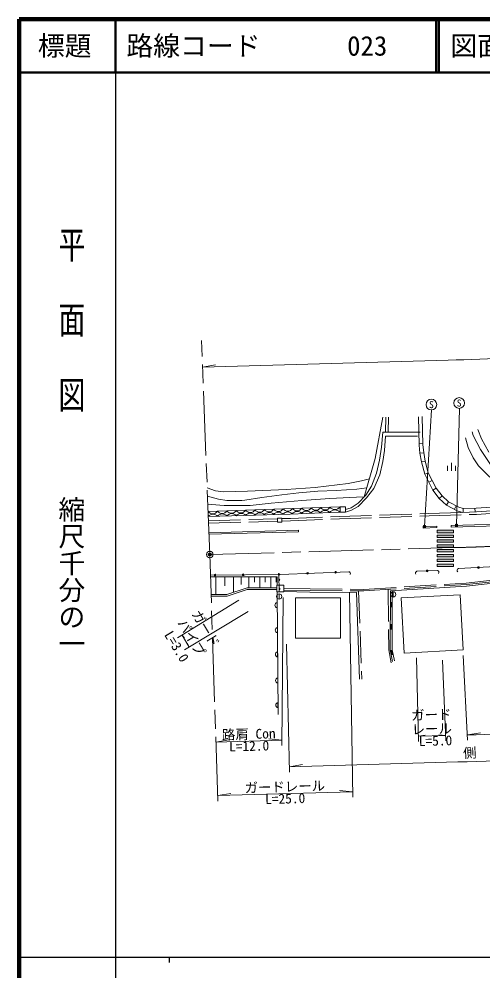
# Model space of a CAD drawing. Units: millimetres, scale not verified. Extents: x 40000 to 680000, y 20000 to 380000.
# Drawn here: x 40000 to 126452, y 202409 to 380000 of the extents above; entities that cross this region are included whole.
import ezdxf
from ezdxf.enums import TextEntityAlignment as Align

# ---------------------------------------------------------------- set-up
doc = ezdxf.new("R2010")
doc.units = ezdxf.units.MM
doc.header["$LTSCALE"] = 1000
doc.header["$PDMODE"] = 32
doc.header["$PDSIZE"] = 500
doc.linetypes.add('CHAIN', pattern=[18.5, 12, -1.5, 3.5, -1.5])
doc.linetypes.add('DASHED', pattern=[7.5, 6, -1.5])
for name, color, linetype, lineweight in [('M-BGD', 7, 'Continuous', 13), ('M-BMK', 2, 'CHAIN', 13), ('M-BMK-SRVR', 3, 'Continuous', 13), ('M-STR-HTXT', 7, 'Continuous', 13), ('M-STR-STRC', 7, 'Continuous', 13), ('M-TTL', 2, 'Continuous', 140), ('M-TTL-BAND', 7, 'Continuous', 25), ('M-TTL-LINE', 7, 'Continuous', 50)]:
    doc.layers.add(name, color=color, linetype=linetype, lineweight=lineweight)
doc.layers.add('M-OTRS', color=6, linetype='Continuous')
doc.layers.add('M-TTL-TXT', color=7, linetype='Continuous')
doc.styles.add('@ＭＳ ゴシック', font='')
doc.styles.add('ＭＳ ゴシック', font='')
doc.styles.get('@ＭＳ ゴシック').set_extended_font_data('@MS Gothic')
doc.styles.get('ＭＳ ゴシック').set_extended_font_data('MS Gothic')

msp = doc.modelspace()

# ---------------------------------------------------------------- hatches: boundary and pattern name
at = {"layer": 'M-BGD'}
for points in [[(115899, 277047, -1), (116199, 277047, -1)], [(125481, 277671, -1), (125781, 277671, -1)], [(76381, 276260, -1), (76681, 276260, -1)], [(81615, 276322, -1), (81915, 276322, -1)], [(88293, 276401, -1), (88593, 276401, -1)], [(93612, 276598, -1), (93912, 276598, -1)], [(98847, 276797, -1), (99147, 276797, -1)], [(109552, 271180), (109202, 271181), (109200, 270331), (109550, 270330)], [(109545, 267030), (109195, 267031), (109193, 266181), (109543, 266180)], [(109544, 262287), (109201, 262221), (109361, 261386), (109705, 261452)]]:
    msp.add_hatch(color=256, dxfattribs=at).paths.add_polyline_path(points)
at = {"layer": 'M-STR-HTXT'}
for points in [[(115773, 285454, -0.41421), (115673, 285114, -0.41421), (115333, 285214, -1)], [(121723, 285664, -0.41421), (121623, 285325, -0.41421), (121284, 285425, -1)]]:
    msp.add_hatch(color=256, dxfattribs=at).paths.add_polyline_path(points)
at = {"layer": 'M-STR-STRC'}
for points in [[(120935, 284626), (117935, 284626), (117935, 284176), (120935, 284176)], [(120935, 283726), (117935, 283726), (117935, 283276), (120935, 283276)], [(120935, 282826), (117935, 282826), (117935, 282376), (120935, 282376)], [(120935, 281926), (117935, 281926), (117935, 281476), (120935, 281476)], [(120935, 281026), (117935, 281026), (117935, 280576), (120935, 280576)], [(120935, 280126), (117935, 280126), (117935, 279676), (120935, 279676)], [(120935, 279226), (117935, 279226), (117935, 278776), (120935, 278776)], [(120935, 278326), (117935, 278326), (117935, 277876), (120935, 277876)]]:
    msp.add_hatch(color=256, dxfattribs=at).paths.add_polyline_path(points)

# ---------------------------------------------------------------- linework, layer by layer
at = {"layer": 'M-BGD'}
for p, q in [((108281, 302930), (108351, 305716)), ((108781, 302931), (108851, 305704)), ((107816, 302929), (108781, 302931)), ((114563, 300826), (115263, 300846)), ((114721, 299021), (115417, 299090)), ((114994, 297368), (115685, 297483)), ((119862, 295732), (119862, 296632)), ((120612, 295732), (120612, 297232)), ((121362, 295732), (121362, 296632)), ((115597, 295113), (116254, 295365)), ((116368, 293599), (116993, 293914)), ((117139, 292085), (117732, 292463)), ((118320, 290577), (118839, 291049)), ((120051, 289899), (119640, 289323)), ((75234, 288123), (99826, 288999)), ((99761, 288012), (99826, 288014)), ((121124, 288549), (121448, 289170)), ((122744, 288667), (122766, 287967)), ((125000, 288037), (124952, 288736)), ((114157, 276978), (117952, 277116)), ((76676, 275912), (76688, 272623)), ((78320, 275918), (78326, 274273)), ((79964, 275924), (79975, 273053)), ((81399, 275929), (81405, 274494)), ((82835, 275935), (82843, 273903)), ((83851, 275938), (83855, 274922)), ((84867, 275942), (84875, 273904)), ((85886, 275946), (85890, 274927)), ((86905, 275950), (86913, 273905)), ((87928, 275954), (87932, 274931)), ((88481, 273155), (88443, 276401)), ((88457, 275228), (88453, 275528)), ((88477, 273544), (88473, 273844)), ((88082, 273155), (88265, 250266)), ((88478, 272770), (88478, 271770)), ((102873, 273019), (103474, 256850)), ((109724, 273154), (109724, 272154)), ((88106, 270140), (88098, 271130)), ((109200, 270331), (109550, 270330)), ((109202, 271181), (109552, 271180)), ((88143, 265513), (88135, 266504)), ((109195, 267031), (109545, 267030)), ((109193, 266181), (109543, 266180)), ((88179, 260975), (88171, 261966)), ((109201, 262221), (109544, 262287)), ((109361, 261386), (109705, 261452)), ((88219, 256091), (88211, 257082)), ((88255, 251521), (88247, 252511))]:
    msp.add_line(p, q, dxfattribs=at)
at = {"layer": 'M-BGD', "linetype": 'DASHED'}
for p, q in [((108781, 302931), (115200, 302945)), ((75300, 286387), (88191, 286779)), ((75317, 285937), (88191, 286329)), ((103263, 273316), (103873, 256865))]:
    msp.add_line(p, q, dxfattribs=at)
at = {"layer": 'M-BGD'}
for points in [[(123189, 301882), (123714, 300096), (124634, 298140), (125646, 296643), (127605, 294685), (129459, 293155), (132056, 291563), (134396, 290605), (135676, 290310), (139613, 290649), (155067, 292293), (162278, 293326), (167008, 294135), (186169, 298304), (198089, 300917), (203748, 302268), (207547, 302200), (220097, 305092), (220827, 306148), (220784, 307349), (219576, 308355)], [(104320, 290864), (106375, 298009), (107787, 305709)], [(122649, 287963), (121671, 288264), (119640, 289323), (118320, 290577), (117139, 292085), (115597, 295113), (114994, 297368), (114721, 299021), (114573, 300502), (114414, 305816)], [(122744, 288667), (121938, 288915), (120051, 289899), (118839, 291049), (117732, 292463), (116254, 295365), (115679, 297516), (115415, 299113), (115272, 300547), (115114, 305837)], [(100826, 288499), (101882, 288838), (103187, 289658), (104612, 291173), (105664, 292871), (106621, 295307), (107193, 297707), (107541, 300129), (107816, 302929)], [(124472, 303014), (124621, 302335), (125987, 299669), (128333, 296174)], [(125495, 303414), (126186, 301699), (127561, 299203)], [(122744, 288667), (125202, 288744), (142072, 289897), (150923, 290558), (163222, 292288), (207154, 301753)], [(75067, 292544), (76616, 292000), (78120, 291808), (82604, 291944), (89768, 292254), (95176, 292617), (101340, 293377), (103810, 293844), (105293, 294247)], [(104799, 292529), (102954, 292291), (99078, 292066), (95688, 291922), (92132, 291634), (88949, 291230), (85267, 290725), (82090, 290248), (81509, 290173), (78743, 290185), (77193, 290428), (75125, 291002)], [(104320, 290864), (102901, 290775), (97907, 290532), (92669, 290175), (86969, 289687), (83063, 289230), (78194, 289230), (75843, 289407), (75182, 289486)], [(122649, 287963), (125237, 288045), (142121, 289199), (147529, 289581)], [(75269, 287186), (90536, 287651), (99651, 288008), (99761, 288012)], [(121876, 277467), (129946, 277905), (138988, 278686), (148362, 279712), (157452, 280995), (166001, 282605), (170756, 283544)], [(109205, 273313), (123395, 274193), (137674, 275786), (154027, 278026), (167733, 280248), (171795, 281094)], [(75664, 276250), (88635, 276403), (101428, 276889)], [(75676, 275908), (88092, 275954), (88092, 274355)], [(88062, 273905), (82492, 273902), (78715, 272628), (75784, 272621)], [(88063, 273605), (82541, 273602), (78764, 272328), (75794, 272321)], [(89362, 273175), (94221, 273088), (102873, 273019)], [(109205, 273313), (109187, 262293), (109595, 260170)], [(109555, 273335), (109537, 262326), (109939, 260236)]]:
    msp.add_lwpolyline(points, dxfattribs=at)
at = {"layer": 'M-BGD', "linetype": 'DASHED'}
for points in [[(100826, 287999), (101980, 288394), (103169, 289054), (104781, 290681), (106096, 292426), (107210, 294950), (107781, 297480), (108105, 299500), (108276, 302180), (115223, 302195)], [(88991, 286353), (90579, 286402), (99696, 286759), (116410, 287317), (125260, 287595), (142152, 288750), (147529, 289130)], [(88991, 286803), (90564, 286851), (99680, 287209), (116395, 287767), (122649, 287963)], [(89362, 273755), (94228, 273668), (104275, 273588), (123345, 274771), (137602, 276362), (153941, 278600), (167628, 280819), (171677, 281661)], [(89362, 273475), (94225, 273388), (104282, 273308), (123369, 274492), (137637, 276084), (153982, 278323), (167679, 280543), (171734, 281387)], [(108787, 273587), (108924, 262319), (109337, 259924)]]:
    msp.add_lwpolyline(points, dxfattribs=at)
at = {"layer": 'M-BGD'}
for points in [[(99826, 288999), (100826, 288999), (100826, 287999), (99826, 287999)], [(88191, 286859), (88991, 286859), (88991, 286109), (88191, 286109)], [(88062, 274355), (89362, 274355), (89362, 273155), (88062, 273155)], [(91497, 272010), (99897, 272010), (99897, 264510), (91497, 264510)], [(111236, 271991), (122220, 272585), (122776, 262300), (111792, 261706)]]:
    msp.add_lwpolyline(points, close=True, dxfattribs=at)
for centre, radius in [((116049, 277047), 150), ((125631, 277671), 150), ((76531, 276260), 150), ((81765, 276322), 150), ((88443, 276401), 150), ((93762, 276598), 150), ((98997, 276797), 150), ((88478, 272270), 500), ((109724, 272654), 500)]:
    msp.add_circle(centre, radius, dxfattribs=at)
for centre, radius, start, end in [((76087, 288710), 1036, 214.54748, 329.53449), ((77834, 288773), 1036, 214.54748, 329.53449), ((79581, 288835), 1036, 214.54748, 329.53449), ((79650, 286597), 1132, 41.42624, 142.05973), ((81327, 288897), 1036, 214.54748, 329.53449), ((81391, 286650), 1132, 41.42624, 142.05973), ((83074, 288959), 1036, 214.54748, 329.53449), ((83132, 286703), 1132, 41.42624, 142.05973), ((84820, 289021), 1036, 214.54748, 329.53449), ((84873, 286756), 1132, 41.42624, 142.05973), ((86567, 289084), 1036, 214.54748, 329.53449), ((86614, 286808), 1132, 41.42624, 142.05973), ((88314, 289146), 1036, 214.54748, 329.53449), ((88355, 286861), 1132, 41.42624, 142.05973), ((90096, 286914), 1132, 41.66177, 142.05973), ((90060, 289208), 1036, 214.54748, 329.53449), ((91831, 287063), 1075, 38.69128, 145.8027), ((91807, 289270), 1036, 214.54748, 329.53449), ((93559, 287130), 1075, 38.69128, 145.8027), ((93553, 289333), 1036, 214.54748, 329.53449), ((95286, 287198), 1075, 38.69128, 145.8027), ((95300, 289395), 1036, 214.54748, 329.53449), ((97014, 287266), 1075, 38.69128, 145.8027), ((97047, 289457), 1036, 214.54748, 329.53449), ((98874, 287096), 1323, 43.93922, 140.49512), ((98859, 289650), 1166, 217.9924, 326.08957), ((76165, 286494), 1132, 41.19284, 142.29598), ((77909, 286553), 1126, 41.04335, 142.44261), ((117911, 276771), 348, 324.30924, 83.33886), ((121996, 277140), 348, 110.12023, 229.14985), ((88455, 275378), 150, 270.6781, 90.6781), ((101423, 276541), 348, 330.13847, 89.16809), ((114221, 276636), 348, 100.63274, 219.66236), ((88475, 273694), 150, 270.6781, 90.6781), ((88200, 270636), 505, 101.63015, 259.28834), ((88237, 266009), 505, 101.63015, 259.28834), ((88273, 261471), 505, 101.63015, 259.28834), ((88312, 256587), 505, 101.63015, 259.28834), ((88349, 252017), 505, 101.63015, 259.28834)]:
    msp.add_arc(centre, radius, start, end, dxfattribs=at)
at = {"layer": 'M-BMK'}
msp.add_line((75538, 280092), (120968, 281388), dxfattribs=at)
msp.add_lwpolyline([(77053, 234116), (75538, 280092), (74026, 320057)], dxfattribs=at)
msp.add_arc((116235, 531343), 250000, 271.08482, 283.52875, dxfattribs=at)
at = {"layer": 'M-BMK-SRVR'}
msp.add_circle((75538, 280092), 600, dxfattribs=at)
at = {"layer": 'M-OTRS'}
msp.add_point((75538, 280092), dxfattribs=at)
msp.add_point((75538, 280092), dxfattribs=at)
at = {"layer": 'M-STR-HTXT'}
for p, q in [((74215, 315068), (119970, 316374)), ((74215, 315068), (76635, 315479)), ((121504, 285545), (122099, 307372)), ((115553, 285334), (116841, 307070)), ((89210, 272110), (88998, 244462)), ((101612, 273029), (102173, 234834)), ((80953, 271595), (69517, 264530)), ((82692, 269464), (70842, 262328)), ((70368, 265055), (71699, 262844)), ((70368, 265055), (70832, 264483)), ((71699, 262844), (71411, 263522)), ((89816, 263397), (90411, 239500)), ((122780, 261271), (123570, 245437)), ((114052, 260825), (114471, 245189)), ((118914, 260378), (119516, 245334)), ((76691, 245110), (79111, 245521)), ((76691, 245110), (89005, 245462)), ((89005, 245462), (86565, 245734)), ((114444, 246189), (115654, 246395)), ((114444, 246189), (119476, 246333)), ((119476, 246333), (118256, 246469)), ((123573, 246438), (125993, 246850)), ((90386, 240500), (121750, 241396)), ((90386, 240500), (92807, 240911)), ((76976, 235115), (102158, 235834)), ((77020, 235116), (79441, 235527)), ((102158, 235834), (99718, 236106))]:
    msp.add_line(p, q, dxfattribs=at)
for centre in [(115553, 285334), (121504, 285545)]:
    msp.add_circle(centre, 250, dxfattribs=at)
for centre, radius, start, end in [((116207, 531497), 215156, 271.00213, 283.5265), ((116235, 531343), 285000, 271.46476, 282.04707), ((116235, 531343), 290000, 271.0896, 282.22886)]:
    msp.add_arc(centre, radius, start, end, dxfattribs=at)
at = {"layer": 'M-STR-STRC'}
for p, q in [((117935, 284626), (120935, 284626)), ((117935, 284176), (117935, 284626)), ((117935, 284176), (120935, 284176)), ((120935, 284176), (120935, 284626)), ((117935, 283726), (120935, 283726)), ((117935, 283276), (117935, 283726)), ((117935, 283276), (120935, 283276)), ((117935, 282826), (120935, 282826)), ((117935, 282376), (117935, 282826)), ((117935, 282376), (120935, 282376)), ((120935, 283276), (120935, 283726)), ((120935, 282376), (120935, 282826)), ((117935, 281926), (120935, 281926)), ((117935, 281476), (117935, 281926)), ((117935, 281476), (120935, 281476)), ((117935, 281026), (120935, 281026)), ((117935, 280576), (117935, 281026)), ((120935, 281476), (120935, 281926)), ((120935, 280576), (120935, 281026)), ((117935, 280576), (120935, 280576)), ((117935, 280126), (120935, 280126)), ((117935, 279676), (117935, 280126)), ((117935, 279676), (120935, 279676)), ((117935, 279226), (120935, 279226)), ((117935, 278776), (117935, 279226)), ((120935, 279676), (120935, 280126)), ((120935, 278776), (120935, 279226)), ((117935, 278776), (120935, 278776)), ((117935, 278326), (120935, 278326))]:
    msp.add_line(p, q, dxfattribs=at)
for points in [[(120534, 285518), (120542, 285218), (133636, 285584), (140705, 286048), (147121, 286703), (150290, 287119), (150251, 287416), (147086, 287001), (140680, 286347), (133622, 285883)], [(117842, 285412), (117852, 285112), (115304, 285025), (115294, 285325)]]:
    msp.add_lwpolyline(points, close=True, dxfattribs=at)
for points in [[(75395, 283869), (92106, 284343), (92097, 284643), (75383, 284169)], [(120935, 278326), (120935, 277876), (117935, 277876), (117935, 278326)]]:
    msp.add_lwpolyline(points, dxfattribs=at)
for centre in [(116841, 308070), (122015, 308368)]:
    msp.add_circle(centre, 1000, dxfattribs=at)
at = {"layer": 'M-TTL'}
for p, q in [((40000, 380000), (40000, 20000)), ((680000, 380000), (40000, 380000))]:
    msp.add_line(p, q, dxfattribs=at)
at = {"layer": 'M-TTL-BAND'}
for p, q in [((58000, 370000), (58000, 20000)), ((40000, 205000), (579000, 205000)), ((68000, 205000), (68000, 204000))]:
    msp.add_line(p, q, dxfattribs=at)
at = {"layer": 'M-TTL-LINE'}
for p, q in [((58000, 380000), (58000, 370000)), ((117750, 380000), (117750, 370000)), ((118250, 380000), (118250, 370000)), ((40000, 370000), (680000, 370000))]:
    msp.add_line(p, q, dxfattribs=at)

# ---------------------------------------------------------------- texts
at = {"layer": 'M-STR-HTXT', "style": 'ＭＳ ゴシック'}
for s, rotation, p in [('ガード', 301.055, (73554, 265539)), ('パイプ', 301.055, (70900, 263870)), ('L=3.0', 301.055, (68114, 262192)), ('ガード', 1.637, (116859, 248740)), ('路肩 Con', 1.637, (82852, 245131)), ('レール', 1.637, (116964, 246106)), ('側\u3000溝\u3000L=84.0', 3.103, (131559, 242049)), ('ガードレール', 1.637, (89572, 235319))]:
    msp.add_text(s, height=1833, rotation=rotation, dxfattribs=at).set_placement(p, align=Align.BOTTOM_CENTER)
for s, p in [('L=12.0', (82848, 245286)), (' L=5.0', (116960, 246261)), ('L=25.0', (89567, 235474))]:
    msp.add_text(s, height=1833, rotation=1.637, dxfattribs=at).set_placement(p, align=Align.TOP_CENTER)
at = {"layer": 'M-STR-STRC', "style": 'ＭＳ ゴシック'}
for p in [(122015, 308368), (116841, 308070)]:
    msp.add_text('S', height=1320, dxfattribs=at).set_placement(p, align=Align.MIDDLE_CENTER)
at = {"layer": 'M-TTL-BAND', "style": '@ＭＳ ゴシック', "width": 1.4}
msp.add_text('平  面  図', height=3666, rotation=270, dxfattribs=at).set_placement((49777, 306475), align=Align.MIDDLE_RIGHT)
at = {"layer": 'M-TTL-BAND', "style": '@ＭＳ ゴシック'}
msp.add_text('縮尺千分の一', height=3666, rotation=270, dxfattribs=at).set_placement((49777, 261030), align=Align.MIDDLE_RIGHT)
at = {"layer": 'M-TTL-TXT', "style": 'ＭＳ ゴシック'}
msp.add_text('標題', height=3666, dxfattribs=at).set_placement((48500, 375000), align=Align.MIDDLE_CENTER)
for s, p in [('路線コード', (60000, 375000)), ('023', (101142, 375000)), ('図面コード', (120380, 375000))]:
    msp.add_text(s, height=3666, dxfattribs=at).set_placement(p, align=Align.MIDDLE_LEFT)

doc.saveas('drawing.dxf')
